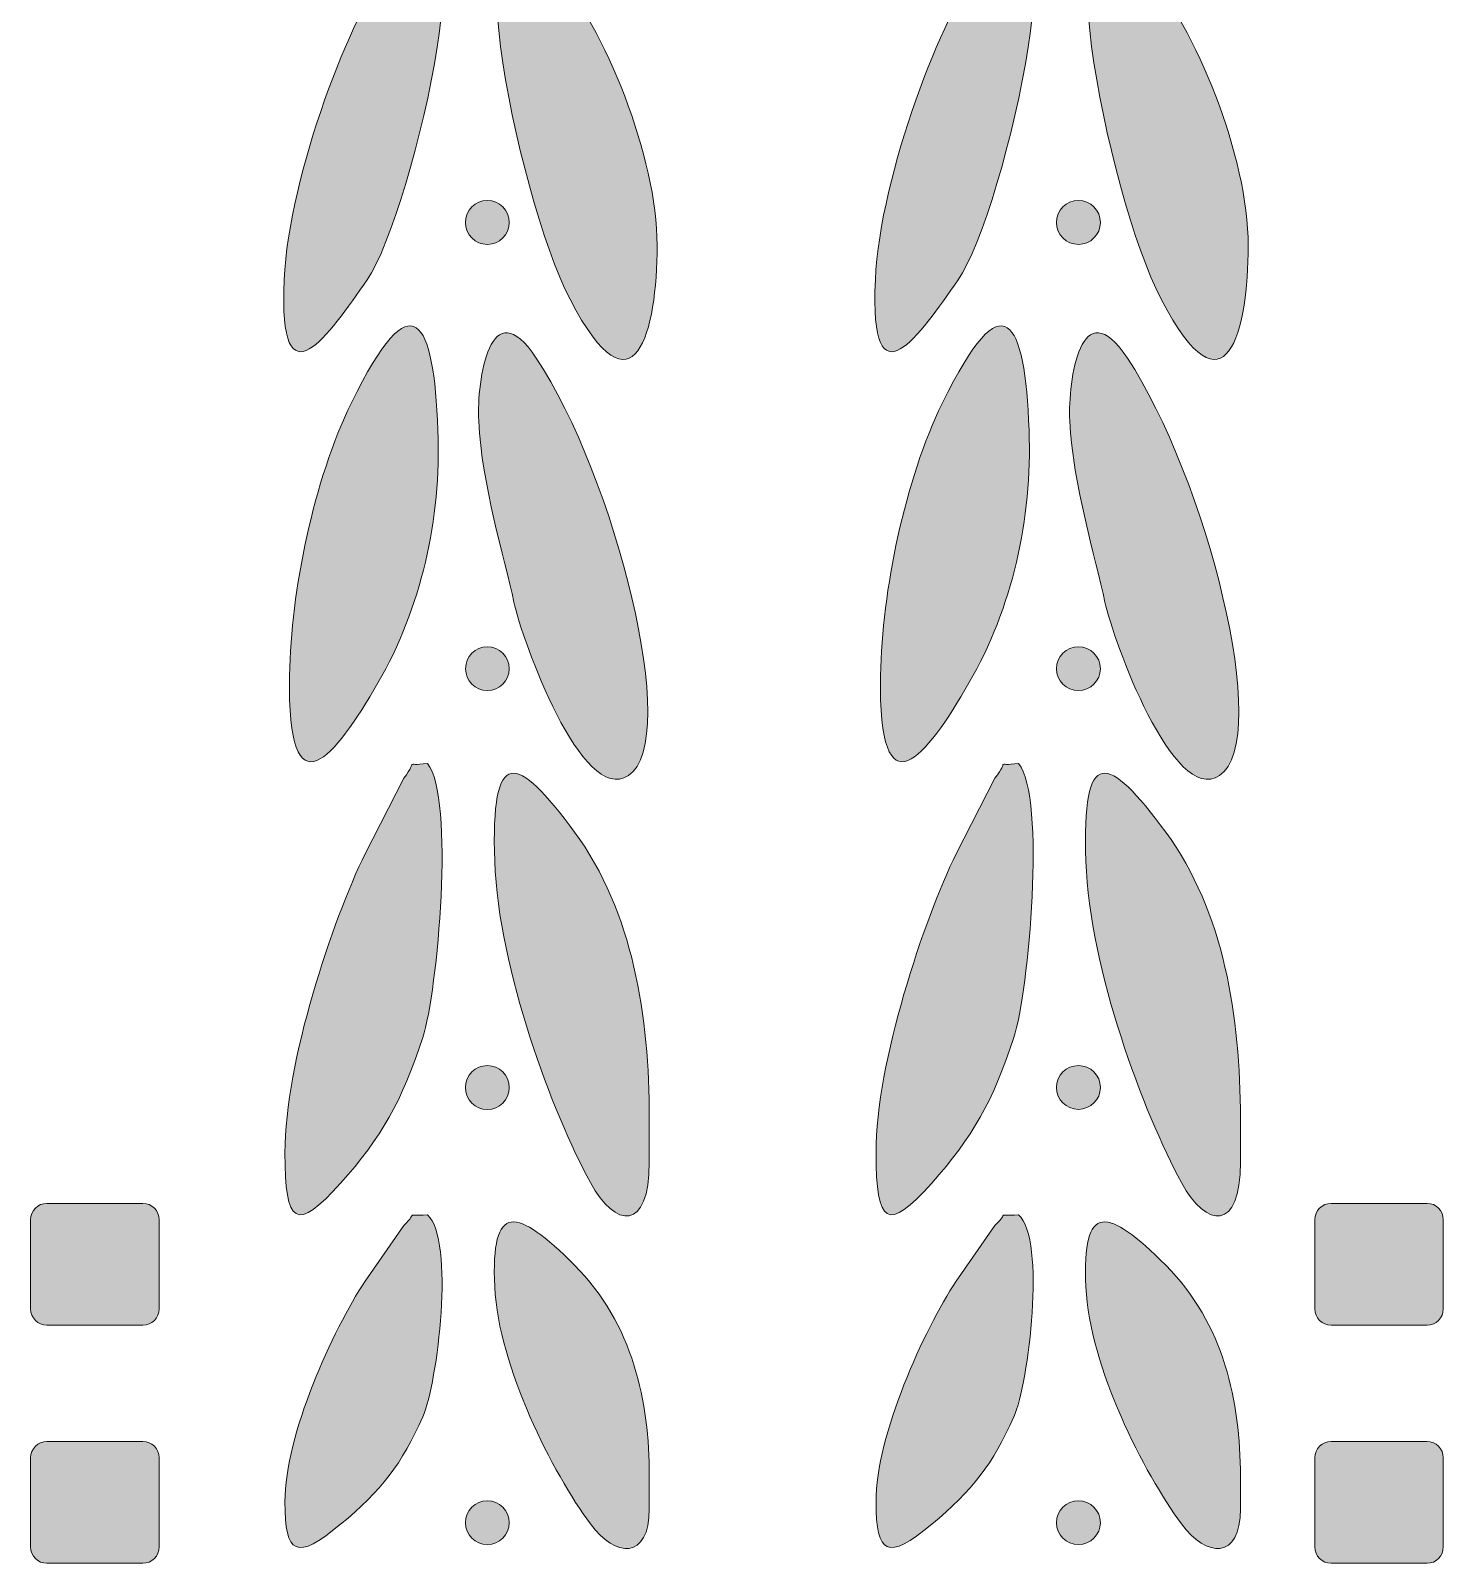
# Model space of a CAD drawing. Header units: inches. Extents: x -128 to 724, y -4 to 847.
# Drawn here: x 404.1 to 521.3, y 59.6 to 186.8 of the extents above; entities that cross this region are included whole.
import ezdxf

# ---------------------------------------------------------------- set-up
doc = ezdxf.new("R2010")
doc.units = ezdxf.units.IN
doc.header["$MEASUREMENT"] = 0
doc.layers.add('图层 1', color=7, linetype='Continuous')

# ---------------------------------------------------------------- blocks, each defined once
blk = doc.blocks.new('block 2')
at = {"layer": '图层 1', "true_color": 0xffffff}
h = blk.add_hatch(color=7, dxfattribs=at)
h.dxf.hatch_style = 2
edge = h.paths.add_edge_path()
edge.add_spline(control_points=[(432, 166.11), (435.89, 171.68), (443.04, 203.36), (433.81, 192.1), (430.79, 188.4), (425.53, 174.94), (425.12, 166.12), (424.64, 155.33), (428.86, 161.61), (432, 166.11)], knot_values=[0, 0, 0, 0, 1, 1, 1, 2, 2, 2, 3, 3, 3, 3], degree=3, periodic=1)
h = blk.add_hatch(color=7, dxfattribs=at)
h.dxf.hatch_style = 2
edge = h.paths.add_edge_path()
edge.add_spline(control_points=[(448.85, 164.51), (454.22, 154.2), (456.08, 161.94), (456.08, 168.96), (456.08, 176.34), (451.77, 186.95), (447.49, 192.01), (438.41, 202.73), (444.38, 173.08), (448.85, 164.51)], knot_values=[0, 0, 0, 0, 1, 1, 1, 2, 2, 2, 3, 3, 3, 3], degree=3, periodic=1)
h = blk.add_hatch(color=7, dxfattribs=at)
h.dxf.hatch_style = 2
edge = h.paths.add_edge_path()
edge.add_spline(control_points=[(481.06, 166.11), (484.95, 171.68), (492.09, 203.36), (482.87, 192.1), (479.85, 188.4), (474.59, 174.94), (474.19, 166.12), (473.69, 155.33), (477.91, 161.61), (481.06, 166.11)], knot_values=[0, 0, 0, 0, 1, 1, 1, 2, 2, 2, 3, 3, 3, 3], degree=3, periodic=1)
h = blk.add_hatch(color=7, dxfattribs=at)
h.dxf.hatch_style = 2
edge = h.paths.add_edge_path()
edge.add_spline(control_points=[(497.91, 164.51), (503.28, 154.2), (505.14, 161.94), (505.14, 168.96), (505.14, 176.34), (500.83, 186.95), (496.54, 192.01), (487.46, 202.73), (493.44, 173.08), (497.91, 164.51)], knot_values=[0, 0, 0, 0, 1, 1, 1, 2, 2, 2, 3, 3, 3, 3], degree=3, periodic=1)
h = blk.add_hatch(color=7, dxfattribs=at)
h.dxf.hatch_style = 2
edge = h.paths.add_edge_path()
edge.add_spline(control_points=[(441.99, 172.7), (442.99, 172.7), (443.8, 171.88), (443.8, 170.88), (443.8, 169.87), (442.99, 169.06), (441.99, 169.06), (440.99, 169.06), (440.17, 169.87), (440.17, 170.88), (440.17, 171.88), (440.99, 172.7), (441.99, 172.7)], knot_values=[0, 0, 0, 0, 1, 1, 1, 2, 2, 2, 3, 3, 3, 4, 4, 4, 4], degree=3, periodic=1)
h = blk.add_hatch(color=7, dxfattribs=at)
h.dxf.hatch_style = 2
edge = h.paths.add_edge_path()
edge.add_spline(control_points=[(491.05, 172.7), (492.05, 172.7), (492.87, 171.88), (492.87, 170.88), (492.87, 169.87), (492.05, 169.06), (491.05, 169.06), (490.04, 169.06), (489.23, 169.87), (489.23, 170.88), (489.23, 171.88), (490.04, 172.7), (491.05, 172.7)], knot_values=[0, 0, 0, 0, 1, 1, 1, 2, 2, 2, 3, 3, 3, 4, 4, 4, 4], degree=3, periodic=1)
h = blk.add_hatch(color=7, dxfattribs=at)
h.dxf.hatch_style = 2
edge = h.paths.add_edge_path()
edge.add_spline(control_points=[(432.91, 132.67), (436.48, 138.85), (438.17, 146.24), (437.89, 153.64), (437.54, 162.85), (435.82, 166.36), (430.7, 155.91), (427.58, 149.53), (425.68, 140.29), (425.57, 133.3), (425.37, 121.46), (429.34, 126.51), (432.91, 132.67)], knot_values=[0, 0, 0, 0, 1, 1, 1, 2, 2, 2, 3, 3, 3, 4, 4, 4, 4], degree=3, periodic=1)
h = blk.add_hatch(color=7, dxfattribs=at)
h.dxf.hatch_style = 2
edge = h.paths.add_edge_path()
edge.add_spline(control_points=[(453.69, 124.98), (458.19, 127.93), (452.52, 149.86), (446.05, 159.62), (442.22, 165.4), (441.1, 157.8), (441.27, 154.42), (441.54, 149.05), (443.39, 143.12), (444.2, 139.37), (444.86, 136.23), (449.86, 122.46), (453.69, 124.98)], knot_values=[0, 0, 0, 0, 1, 1, 1, 2, 2, 2, 3, 3, 3, 4, 4, 4, 4], degree=3, periodic=1)
h = blk.add_hatch(color=7, dxfattribs=at)
h.dxf.hatch_style = 2
edge = h.paths.add_edge_path()
edge.add_spline(control_points=[(481.96, 132.67), (485.54, 138.85), (487.23, 146.24), (486.95, 153.64), (486.6, 162.85), (484.87, 166.36), (479.76, 155.91), (476.64, 149.53), (474.74, 140.29), (474.62, 133.3), (474.43, 121.46), (478.4, 126.51), (481.96, 132.67)], knot_values=[0, 0, 0, 0, 1, 1, 1, 2, 2, 2, 3, 3, 3, 4, 4, 4, 4], degree=3, periodic=1)
h = blk.add_hatch(color=7, dxfattribs=at)
h.dxf.hatch_style = 2
edge = h.paths.add_edge_path()
edge.add_spline(control_points=[(502.75, 124.98), (507.25, 127.93), (501.58, 149.86), (495.11, 159.62), (491.27, 165.4), (490.16, 157.8), (490.33, 154.42), (490.6, 149.05), (492.45, 143.12), (493.25, 139.37), (493.92, 136.23), (498.93, 122.46), (502.75, 124.98)], knot_values=[0, 0, 0, 0, 1, 1, 1, 2, 2, 2, 3, 3, 3, 4, 4, 4, 4], degree=3, periodic=1)
h = blk.add_hatch(color=7, dxfattribs=at)
h.dxf.hatch_style = 2
edge = h.paths.add_edge_path()
edge.add_spline(control_points=[(443.8, 133.85), (443.8, 134.86), (442.99, 135.67), (441.99, 135.67), (440.99, 135.67), (440.18, 134.86), (440.18, 133.85), (440.18, 132.85), (440.99, 132.04), (441.99, 132.04), (442.99, 132.04), (443.8, 132.85), (443.8, 133.85)], knot_values=[0, 0, 0, 0, 1, 1, 1, 2, 2, 2, 3, 3, 3, 4, 4, 4, 4], degree=3, periodic=1)
h = blk.add_hatch(color=7, dxfattribs=at)
h.dxf.hatch_style = 2
edge = h.paths.add_edge_path()
edge.add_spline(control_points=[(492.87, 133.85), (492.87, 134.86), (492.05, 135.67), (491.05, 135.67), (490.05, 135.67), (489.23, 134.86), (489.23, 133.85), (489.23, 132.85), (490.05, 132.04), (491.05, 132.04), (492.05, 132.04), (492.87, 132.85), (492.87, 133.85)], knot_values=[0, 0, 0, 0, 1, 1, 1, 2, 2, 2, 3, 3, 3, 4, 4, 4, 4], degree=3, periodic=1)
h = blk.add_hatch(color=7, dxfattribs=at)
h.dxf.hatch_style = 2
edge = h.paths.add_edge_path()
edge.add_spline(control_points=[(442.6, 117.87), (442.92, 108.85), (447.42, 96.94), (450.54, 91.21), (452.61, 87.4), (455.43, 87.12), (455.43, 92.9), (455.43, 92.9), (455.43, 96.56), (455.43, 96.56), (455.43, 104.93), (454.09, 113.71), (449.23, 120.29), (444.38, 126.87), (442.27, 127.51), (442.6, 117.87)], knot_values=[0, 0, 0, 0, 1, 1, 1, 2, 2, 2, 3, 3, 3, 4, 4, 4, 5, 5, 5, 5], degree=3, periodic=1)
h = blk.add_hatch(color=7, dxfattribs=at)
h.dxf.hatch_style = 2
edge = h.paths.add_edge_path()
edge.add_spline(control_points=[(491.67, 117.87), (491.98, 108.85), (496.48, 96.94), (499.6, 91.21), (501.67, 87.4), (504.49, 87.12), (504.49, 92.9), (504.49, 92.9), (504.49, 96.56), (504.49, 96.56), (504.49, 104.93), (503.14, 113.71), (498.29, 120.29), (493.44, 126.87), (491.33, 127.51), (491.67, 117.87)], knot_values=[0, 0, 0, 0, 1, 1, 1, 2, 2, 2, 3, 3, 3, 4, 4, 4, 5, 5, 5, 5], degree=3, periodic=1)
h = blk.add_hatch(color=7, dxfattribs=at)
h.dxf.hatch_style = 2
edge = h.paths.add_edge_path()
edge.add_spline(control_points=[(437.02, 125.99), (434.92, 125.71), (436.37, 126.44), (435.05, 124.77), (435.05, 124.77), (431.84, 118.5), (431.84, 118.5), (429.17, 113.05), (425.17, 101.18), (425.19, 93.68), (425.19, 87.73), (426.12, 87.03), (429.81, 91.17), (433.2, 94.96), (434.89, 97.94), (436.63, 103.24), (437.86, 107.03), (439.31, 123.19), (437.02, 125.99)], knot_values=[0, 0, 0, 0, 1, 1, 1, 2, 2, 2, 3, 3, 3, 4, 4, 4, 5, 5, 5, 6, 6, 6, 6], degree=3, periodic=1)
h = blk.add_hatch(color=7, dxfattribs=at)
h.dxf.hatch_style = 2
edge = h.paths.add_edge_path()
edge.add_spline(control_points=[(486.08, 125.99), (483.99, 125.71), (485.43, 126.44), (484.11, 124.77), (484.11, 124.77), (480.9, 118.5), (480.9, 118.5), (478.23, 113.05), (474.23, 101.18), (474.25, 93.68), (474.26, 87.73), (475.18, 87.03), (478.87, 91.17), (482.25, 94.96), (483.95, 97.94), (485.68, 103.24), (486.92, 107.03), (488.37, 123.19), (486.08, 125.99)], knot_values=[0, 0, 0, 0, 1, 1, 1, 2, 2, 2, 3, 3, 3, 4, 4, 4, 5, 5, 5, 6, 6, 6, 6], degree=3, periodic=1)
h = blk.add_hatch(color=7, dxfattribs=at)
h.dxf.hatch_style = 2
edge = h.paths.add_edge_path()
edge.add_spline(control_points=[(441.99, 100.92), (442.99, 100.92), (443.8, 100.11), (443.8, 99.1), (443.8, 98.1), (442.99, 97.28), (441.99, 97.28), (440.99, 97.28), (440.17, 98.1), (440.17, 99.1), (440.17, 100.11), (440.99, 100.92), (441.99, 100.92)], knot_values=[0, 0, 0, 0, 1, 1, 1, 2, 2, 2, 3, 3, 3, 4, 4, 4, 4], degree=3, periodic=1)
h = blk.add_hatch(color=7, dxfattribs=at)
h.dxf.hatch_style = 2
edge = h.paths.add_edge_path()
edge.add_spline(control_points=[(492.87, 99.1), (492.87, 100.11), (492.05, 100.92), (491.05, 100.92), (490.05, 100.92), (489.23, 100.11), (489.23, 99.1), (489.23, 98.1), (490.05, 97.29), (491.05, 97.29), (492.05, 97.29), (492.87, 98.1), (492.87, 99.1)], knot_values=[0, 0, 0, 0, 1, 1, 1, 2, 2, 2, 3, 3, 3, 4, 4, 4, 4], degree=3, periodic=1)
h = blk.add_hatch(color=7, dxfattribs=at)
h.dxf.hatch_style = 2
edge = h.paths.add_edge_path()
edge.add_spline(control_points=[(413.39, 89.49), (413.39, 89.49), (405.44, 89.49), (405.44, 89.49), (404.69, 89.49), (404.08, 88.87), (404.08, 88.12), (404.08, 88.12), (404.08, 80.74), (404.08, 80.74), (404.08, 79.99), (404.69, 79.38), (405.44, 79.38), (405.44, 79.38), (413.39, 79.38), (413.39, 79.38), (414.14, 79.38), (414.75, 79.99), (414.75, 80.74), (414.75, 80.74), (414.75, 88.12), (414.75, 88.12), (414.75, 88.87), (414.14, 89.49), (413.39, 89.49)], knot_values=[0, 0, 0, 0, 1, 1, 1, 2, 2, 2, 3, 3, 3, 4, 4, 4, 5, 5, 5, 6, 6, 6, 7, 7, 7, 8, 8, 8, 8], degree=3, periodic=1)
h = blk.add_hatch(color=7, dxfattribs=at)
h.dxf.hatch_style = 2
edge = h.paths.add_edge_path()
edge.add_spline(control_points=[(442.6, 82.56), (442.92, 75.9), (447.42, 67.12), (450.54, 62.89), (452.61, 60.08), (455.43, 59.88), (455.43, 64.14), (455.43, 64.14), (455.43, 66.84), (455.43, 66.84), (455.43, 73.01), (454.09, 79.49), (449.23, 84.35), (444.38, 89.19), (442.27, 89.67), (442.6, 82.56)], knot_values=[0, 0, 0, 0, 1, 1, 1, 2, 2, 2, 3, 3, 3, 4, 4, 4, 5, 5, 5, 5], degree=3, periodic=1)
h = blk.add_hatch(color=7, dxfattribs=at)
h.dxf.hatch_style = 2
edge = h.paths.add_edge_path()
edge.add_spline(control_points=[(491.67, 82.56), (491.98, 75.9), (496.48, 67.12), (499.6, 62.89), (501.67, 60.08), (504.49, 59.88), (504.49, 64.14), (504.49, 64.14), (504.49, 66.84), (504.49, 66.84), (504.49, 73.01), (503.14, 79.49), (498.29, 84.35), (493.44, 89.19), (491.33, 89.67), (491.67, 82.56)], knot_values=[0, 0, 0, 0, 1, 1, 1, 2, 2, 2, 3, 3, 3, 4, 4, 4, 5, 5, 5, 5], degree=3, periodic=1)
h = blk.add_hatch(color=7, dxfattribs=at)
h.dxf.hatch_style = 2
edge = h.paths.add_edge_path()
edge.add_spline(control_points=[(519.98, 89.49), (519.98, 89.49), (512.03, 89.49), (512.03, 89.49), (511.28, 89.49), (510.66, 88.87), (510.66, 88.12), (510.66, 88.12), (510.66, 80.74), (510.66, 80.74), (510.66, 79.99), (511.28, 79.38), (512.03, 79.38), (512.03, 79.38), (519.98, 79.38), (519.98, 79.38), (520.72, 79.38), (521.33, 79.99), (521.33, 80.74), (521.33, 80.74), (521.33, 88.12), (521.33, 88.12), (521.33, 88.87), (520.72, 89.49), (519.98, 89.49)], knot_values=[0, 0, 0, 0, 1, 1, 1, 2, 2, 2, 3, 3, 3, 4, 4, 4, 5, 5, 5, 6, 6, 6, 7, 7, 7, 8, 8, 8, 8], degree=3, periodic=1)
h = blk.add_hatch(color=7, dxfattribs=at)
h.dxf.hatch_style = 2
edge = h.paths.add_edge_path()
edge.add_spline(control_points=[(435.05, 87.65), (435.05, 87.65), (431.84, 83.03), (431.84, 83.03), (429.17, 79.01), (425.17, 70.26), (425.19, 64.71), (425.19, 60.34), (426.12, 59.81), (429.81, 62.86), (433.2, 65.66), (434.89, 67.86), (436.63, 71.77), (437.86, 74.57), (439.31, 86.48), (437.02, 88.55), (434.92, 88.35), (436.37, 88.88), (435.05, 87.65)], knot_values=[0, 0, 0, 0, 1, 1, 1, 2, 2, 2, 3, 3, 3, 4, 4, 4, 5, 5, 5, 6, 6, 6, 6], degree=3, periodic=1)
h = blk.add_hatch(color=7, dxfattribs=at)
h.dxf.hatch_style = 2
edge = h.paths.add_edge_path()
edge.add_spline(control_points=[(484.11, 87.65), (484.11, 87.65), (480.9, 83.03), (480.9, 83.03), (478.23, 79.01), (474.23, 70.26), (474.25, 64.71), (474.26, 60.34), (475.18, 59.81), (478.87, 62.86), (482.25, 65.66), (483.95, 67.86), (485.68, 71.77), (486.92, 74.57), (488.37, 86.48), (486.08, 88.55), (483.99, 88.35), (485.43, 88.88), (484.11, 87.65)], knot_values=[0, 0, 0, 0, 1, 1, 1, 2, 2, 2, 3, 3, 3, 4, 4, 4, 5, 5, 5, 6, 6, 6, 6], degree=3, periodic=1)
h = blk.add_hatch(color=7, dxfattribs=at)
h.dxf.hatch_style = 2
edge = h.paths.add_edge_path()
edge.add_spline(control_points=[(413.39, 69.73), (413.39, 69.73), (405.44, 69.73), (405.44, 69.73), (404.69, 69.73), (404.08, 69.12), (404.08, 68.36), (404.08, 68.36), (404.08, 60.98), (404.08, 60.98), (404.08, 60.23), (404.69, 59.62), (405.44, 59.62), (405.44, 59.62), (413.39, 59.62), (413.39, 59.62), (414.14, 59.62), (414.75, 60.23), (414.75, 60.98), (414.75, 60.98), (414.75, 68.36), (414.75, 68.36), (414.75, 69.12), (414.14, 69.73), (413.39, 69.73)], knot_values=[0, 0, 0, 0, 1, 1, 1, 2, 2, 2, 3, 3, 3, 4, 4, 4, 5, 5, 5, 6, 6, 6, 7, 7, 7, 8, 8, 8, 8], degree=3, periodic=1)
h = blk.add_hatch(color=7, dxfattribs=at)
h.dxf.hatch_style = 2
edge = h.paths.add_edge_path()
edge.add_spline(control_points=[(519.98, 69.73), (519.98, 69.73), (512.03, 69.73), (512.03, 69.73), (511.28, 69.73), (510.66, 69.12), (510.66, 68.36), (510.66, 68.36), (510.66, 60.98), (510.66, 60.98), (510.66, 60.23), (511.28, 59.62), (512.03, 59.62), (512.03, 59.62), (519.98, 59.62), (519.98, 59.62), (520.72, 59.62), (521.33, 60.23), (521.33, 60.98), (521.33, 60.98), (521.33, 68.36), (521.33, 68.36), (521.33, 69.12), (520.72, 69.73), (519.98, 69.73)], knot_values=[0, 0, 0, 0, 1, 1, 1, 2, 2, 2, 3, 3, 3, 4, 4, 4, 5, 5, 5, 6, 6, 6, 7, 7, 7, 8, 8, 8, 8], degree=3, periodic=1)
h = blk.add_hatch(color=7, dxfattribs=at)
h.dxf.hatch_style = 2
edge = h.paths.add_edge_path()
edge.add_spline(control_points=[(440.17, 62.99), (440.17, 61.99), (440.99, 61.17), (441.99, 61.17), (442.99, 61.17), (443.8, 61.99), (443.8, 62.99), (443.8, 64), (442.99, 64.81), (441.99, 64.81), (440.99, 64.81), (440.17, 64), (440.17, 62.99)], knot_values=[0, 0, 0, 0, 1, 1, 1, 2, 2, 2, 3, 3, 3, 4, 4, 4, 4], degree=3, periodic=1)
h = blk.add_hatch(color=7, dxfattribs=at)
h.dxf.hatch_style = 2
edge = h.paths.add_edge_path()
edge.add_spline(control_points=[(489.23, 62.99), (489.23, 61.99), (490.05, 61.17), (491.05, 61.17), (492.05, 61.17), (492.87, 61.99), (492.87, 62.99), (492.87, 64), (492.05, 64.81), (491.05, 64.81), (490.05, 64.81), (489.23, 64), (489.23, 62.99)], knot_values=[0, 0, 0, 0, 1, 1, 1, 2, 2, 2, 3, 3, 3, 4, 4, 4, 4], degree=3, periodic=1)
at = {"layer": '图层 1', "lineweight": 0}
for points, knots in [([(432, 166.11), (435.89, 171.68), (443.04, 203.36), (433.81, 192.1), (430.79, 188.4), (425.53, 174.94), (425.12, 166.12), (424.64, 155.33), (428.86, 161.61), (432, 166.11)], [0, 0, 0, 0, 1, 1, 1, 2, 2, 2, 3, 3, 3, 3]), ([(448.85, 164.51), (454.22, 154.2), (456.08, 161.94), (456.08, 168.96), (456.08, 176.34), (451.77, 186.95), (447.49, 192.01), (438.41, 202.73), (444.38, 173.08), (448.85, 164.51)], [0, 0, 0, 0, 1, 1, 1, 2, 2, 2, 3, 3, 3, 3]), ([(481.06, 166.11), (484.95, 171.68), (492.09, 203.36), (482.87, 192.1), (479.85, 188.4), (474.59, 174.94), (474.19, 166.12), (473.69, 155.33), (477.91, 161.61), (481.06, 166.11)], [0, 0, 0, 0, 1, 1, 1, 2, 2, 2, 3, 3, 3, 3]), ([(497.91, 164.51), (503.28, 154.2), (505.14, 161.94), (505.14, 168.96), (505.14, 176.34), (500.83, 186.95), (496.54, 192.01), (487.46, 202.73), (493.44, 173.08), (497.91, 164.51)], [0, 0, 0, 0, 1, 1, 1, 2, 2, 2, 3, 3, 3, 3]), ([(441.99, 172.7), (442.99, 172.7), (443.8, 171.88), (443.8, 170.88), (443.8, 169.87), (442.99, 169.06), (441.99, 169.06), (440.99, 169.06), (440.17, 169.87), (440.17, 170.88), (440.17, 171.88), (440.99, 172.7), (441.99, 172.7)], [0, 0, 0, 0, 1, 1, 1, 2, 2, 2, 3, 3, 3, 4, 4, 4, 4]), ([(491.05, 172.7), (492.05, 172.7), (492.87, 171.88), (492.87, 170.88), (492.87, 169.87), (492.05, 169.06), (491.05, 169.06), (490.04, 169.06), (489.23, 169.87), (489.23, 170.88), (489.23, 171.88), (490.04, 172.7), (491.05, 172.7)], [0, 0, 0, 0, 1, 1, 1, 2, 2, 2, 3, 3, 3, 4, 4, 4, 4]), ([(432.91, 132.67), (436.48, 138.85), (438.17, 146.24), (437.89, 153.64), (437.54, 162.85), (435.82, 166.36), (430.7, 155.91), (427.58, 149.53), (425.68, 140.29), (425.57, 133.3), (425.37, 121.46), (429.34, 126.51), (432.91, 132.67)], [0, 0, 0, 0, 1, 1, 1, 2, 2, 2, 3, 3, 3, 4, 4, 4, 4]), ([(453.69, 124.98), (458.19, 127.93), (452.52, 149.86), (446.05, 159.62), (442.22, 165.4), (441.1, 157.8), (441.27, 154.42), (441.54, 149.05), (443.39, 143.12), (444.2, 139.37), (444.86, 136.23), (449.86, 122.46), (453.69, 124.98)], [0, 0, 0, 0, 1, 1, 1, 2, 2, 2, 3, 3, 3, 4, 4, 4, 4]), ([(481.96, 132.67), (485.54, 138.85), (487.23, 146.24), (486.95, 153.64), (486.6, 162.85), (484.87, 166.36), (479.76, 155.91), (476.64, 149.53), (474.74, 140.29), (474.62, 133.3), (474.43, 121.46), (478.4, 126.51), (481.96, 132.67)], [0, 0, 0, 0, 1, 1, 1, 2, 2, 2, 3, 3, 3, 4, 4, 4, 4]), ([(502.75, 124.98), (507.25, 127.93), (501.58, 149.86), (495.11, 159.62), (491.27, 165.4), (490.16, 157.8), (490.33, 154.42), (490.6, 149.05), (492.45, 143.12), (493.25, 139.37), (493.92, 136.23), (498.93, 122.46), (502.75, 124.98)], [0, 0, 0, 0, 1, 1, 1, 2, 2, 2, 3, 3, 3, 4, 4, 4, 4]), ([(443.8, 133.85), (443.8, 134.86), (442.99, 135.67), (441.99, 135.67), (440.99, 135.67), (440.18, 134.86), (440.18, 133.85), (440.18, 132.85), (440.99, 132.04), (441.99, 132.04), (442.99, 132.04), (443.8, 132.85), (443.8, 133.85)], [0, 0, 0, 0, 1, 1, 1, 2, 2, 2, 3, 3, 3, 4, 4, 4, 4]), ([(492.87, 133.85), (492.87, 134.86), (492.05, 135.67), (491.05, 135.67), (490.05, 135.67), (489.23, 134.86), (489.23, 133.85), (489.23, 132.85), (490.05, 132.04), (491.05, 132.04), (492.05, 132.04), (492.87, 132.85), (492.87, 133.85)], [0, 0, 0, 0, 1, 1, 1, 2, 2, 2, 3, 3, 3, 4, 4, 4, 4]), ([(442.6, 117.87), (442.92, 108.85), (447.42, 96.94), (450.54, 91.21), (452.61, 87.4), (455.43, 87.12), (455.43, 92.9), (455.43, 92.9), (455.43, 96.56), (455.43, 96.56), (455.43, 104.93), (454.09, 113.71), (449.23, 120.29), (444.38, 126.87), (442.27, 127.51), (442.6, 117.87)], [0, 0, 0, 0, 1, 1, 1, 2, 2, 2, 3, 3, 3, 4, 4, 4, 5, 5, 5, 5]), ([(491.67, 117.87), (491.98, 108.85), (496.48, 96.94), (499.6, 91.21), (501.67, 87.4), (504.49, 87.12), (504.49, 92.9), (504.49, 92.9), (504.49, 96.56), (504.49, 96.56), (504.49, 104.93), (503.14, 113.71), (498.29, 120.29), (493.44, 126.87), (491.33, 127.51), (491.67, 117.87)], [0, 0, 0, 0, 1, 1, 1, 2, 2, 2, 3, 3, 3, 4, 4, 4, 5, 5, 5, 5]), ([(437.02, 125.99), (434.92, 125.71), (436.37, 126.44), (435.05, 124.77), (435.05, 124.77), (431.84, 118.5), (431.84, 118.5), (429.17, 113.05), (425.17, 101.18), (425.19, 93.68), (425.19, 87.73), (426.12, 87.03), (429.81, 91.17), (433.2, 94.96), (434.89, 97.94), (436.63, 103.24), (437.86, 107.03), (439.31, 123.19), (437.02, 125.99)], [0, 0, 0, 0, 1, 1, 1, 2, 2, 2, 3, 3, 3, 4, 4, 4, 5, 5, 5, 6, 6, 6, 6]), ([(486.08, 125.99), (483.99, 125.71), (485.43, 126.44), (484.11, 124.77), (484.11, 124.77), (480.9, 118.5), (480.9, 118.5), (478.23, 113.05), (474.23, 101.18), (474.25, 93.68), (474.26, 87.73), (475.18, 87.03), (478.87, 91.17), (482.25, 94.96), (483.95, 97.94), (485.68, 103.24), (486.92, 107.03), (488.37, 123.19), (486.08, 125.99)], [0, 0, 0, 0, 1, 1, 1, 2, 2, 2, 3, 3, 3, 4, 4, 4, 5, 5, 5, 6, 6, 6, 6]), ([(441.99, 100.92), (442.99, 100.92), (443.8, 100.11), (443.8, 99.1), (443.8, 98.1), (442.99, 97.28), (441.99, 97.28), (440.99, 97.28), (440.17, 98.1), (440.17, 99.1), (440.17, 100.11), (440.99, 100.92), (441.99, 100.92)], [0, 0, 0, 0, 1, 1, 1, 2, 2, 2, 3, 3, 3, 4, 4, 4, 4]), ([(492.87, 99.1), (492.87, 100.11), (492.05, 100.92), (491.05, 100.92), (490.05, 100.92), (489.23, 100.11), (489.23, 99.1), (489.23, 98.1), (490.05, 97.29), (491.05, 97.29), (492.05, 97.29), (492.87, 98.1), (492.87, 99.1)], [0, 0, 0, 0, 1, 1, 1, 2, 2, 2, 3, 3, 3, 4, 4, 4, 4]), ([(413.39, 89.49), (413.39, 89.49), (405.44, 89.49), (405.44, 89.49), (404.69, 89.49), (404.08, 88.87), (404.08, 88.12), (404.08, 88.12), (404.08, 80.74), (404.08, 80.74), (404.08, 79.99), (404.69, 79.38), (405.44, 79.38), (405.44, 79.38), (413.39, 79.38), (413.39, 79.38), (414.14, 79.38), (414.75, 79.99), (414.75, 80.74), (414.75, 80.74), (414.75, 88.12), (414.75, 88.12), (414.75, 88.87), (414.14, 89.49), (413.39, 89.49)], [0, 0, 0, 0, 1, 1, 1, 2, 2, 2, 3, 3, 3, 4, 4, 4, 5, 5, 5, 6, 6, 6, 7, 7, 7, 8, 8, 8, 8]), ([(442.6, 82.56), (442.92, 75.9), (447.42, 67.12), (450.54, 62.89), (452.61, 60.08), (455.43, 59.88), (455.43, 64.14), (455.43, 64.14), (455.43, 66.84), (455.43, 66.84), (455.43, 73.01), (454.09, 79.49), (449.23, 84.35), (444.38, 89.19), (442.27, 89.67), (442.6, 82.56)], [0, 0, 0, 0, 1, 1, 1, 2, 2, 2, 3, 3, 3, 4, 4, 4, 5, 5, 5, 5]), ([(491.67, 82.56), (491.98, 75.9), (496.48, 67.12), (499.6, 62.89), (501.67, 60.08), (504.49, 59.88), (504.49, 64.14), (504.49, 64.14), (504.49, 66.84), (504.49, 66.84), (504.49, 73.01), (503.14, 79.49), (498.29, 84.35), (493.44, 89.19), (491.33, 89.67), (491.67, 82.56)], [0, 0, 0, 0, 1, 1, 1, 2, 2, 2, 3, 3, 3, 4, 4, 4, 5, 5, 5, 5]), ([(519.98, 89.49), (519.98, 89.49), (512.03, 89.49), (512.03, 89.49), (511.28, 89.49), (510.66, 88.87), (510.66, 88.12), (510.66, 88.12), (510.66, 80.74), (510.66, 80.74), (510.66, 79.99), (511.28, 79.38), (512.03, 79.38), (512.03, 79.38), (519.98, 79.38), (519.98, 79.38), (520.72, 79.38), (521.33, 79.99), (521.33, 80.74), (521.33, 80.74), (521.33, 88.12), (521.33, 88.12), (521.33, 88.87), (520.72, 89.49), (519.98, 89.49)], [0, 0, 0, 0, 1, 1, 1, 2, 2, 2, 3, 3, 3, 4, 4, 4, 5, 5, 5, 6, 6, 6, 7, 7, 7, 8, 8, 8, 8]), ([(435.05, 87.65), (435.05, 87.65), (431.84, 83.03), (431.84, 83.03), (429.17, 79.01), (425.17, 70.26), (425.19, 64.71), (425.19, 60.34), (426.12, 59.81), (429.81, 62.86), (433.2, 65.66), (434.89, 67.86), (436.63, 71.77), (437.86, 74.57), (439.31, 86.48), (437.02, 88.55), (434.92, 88.35), (436.37, 88.88), (435.05, 87.65)], [0, 0, 0, 0, 1, 1, 1, 2, 2, 2, 3, 3, 3, 4, 4, 4, 5, 5, 5, 6, 6, 6, 6]), ([(484.11, 87.65), (484.11, 87.65), (480.9, 83.03), (480.9, 83.03), (478.23, 79.01), (474.23, 70.26), (474.25, 64.71), (474.26, 60.34), (475.18, 59.81), (478.87, 62.86), (482.25, 65.66), (483.95, 67.86), (485.68, 71.77), (486.92, 74.57), (488.37, 86.48), (486.08, 88.55), (483.99, 88.35), (485.43, 88.88), (484.11, 87.65)], [0, 0, 0, 0, 1, 1, 1, 2, 2, 2, 3, 3, 3, 4, 4, 4, 5, 5, 5, 6, 6, 6, 6]), ([(413.39, 69.73), (413.39, 69.73), (405.44, 69.73), (405.44, 69.73), (404.69, 69.73), (404.08, 69.12), (404.08, 68.36), (404.08, 68.36), (404.08, 60.98), (404.08, 60.98), (404.08, 60.23), (404.69, 59.62), (405.44, 59.62), (405.44, 59.62), (413.39, 59.62), (413.39, 59.62), (414.14, 59.62), (414.75, 60.23), (414.75, 60.98), (414.75, 60.98), (414.75, 68.36), (414.75, 68.36), (414.75, 69.12), (414.14, 69.73), (413.39, 69.73)], [0, 0, 0, 0, 1, 1, 1, 2, 2, 2, 3, 3, 3, 4, 4, 4, 5, 5, 5, 6, 6, 6, 7, 7, 7, 8, 8, 8, 8]), ([(519.98, 69.73), (519.98, 69.73), (512.03, 69.73), (512.03, 69.73), (511.28, 69.73), (510.66, 69.12), (510.66, 68.36), (510.66, 68.36), (510.66, 60.98), (510.66, 60.98), (510.66, 60.23), (511.28, 59.62), (512.03, 59.62), (512.03, 59.62), (519.98, 59.62), (519.98, 59.62), (520.72, 59.62), (521.33, 60.23), (521.33, 60.98), (521.33, 60.98), (521.33, 68.36), (521.33, 68.36), (521.33, 69.12), (520.72, 69.73), (519.98, 69.73)], [0, 0, 0, 0, 1, 1, 1, 2, 2, 2, 3, 3, 3, 4, 4, 4, 5, 5, 5, 6, 6, 6, 7, 7, 7, 8, 8, 8, 8]), ([(440.17, 62.99), (440.17, 61.99), (440.99, 61.17), (441.99, 61.17), (442.99, 61.17), (443.8, 61.99), (443.8, 62.99), (443.8, 64), (442.99, 64.81), (441.99, 64.81), (440.99, 64.81), (440.17, 64), (440.17, 62.99)], [0, 0, 0, 0, 1, 1, 1, 2, 2, 2, 3, 3, 3, 4, 4, 4, 4]), ([(489.23, 62.99), (489.23, 61.99), (490.05, 61.17), (491.05, 61.17), (492.05, 61.17), (492.87, 61.99), (492.87, 62.99), (492.87, 64), (492.05, 64.81), (491.05, 64.81), (490.05, 64.81), (489.23, 64), (489.23, 62.99)], [0, 0, 0, 0, 1, 1, 1, 2, 2, 2, 3, 3, 3, 4, 4, 4, 4])]:
    blk.add_open_spline(points, degree=3, knots=knots, dxfattribs=at)

msp = doc.modelspace()

# ---------------------------------------------------------------- block references
at = {"layer": '图层 1'}
msp.add_blockref('block 2', (0, 0), dxfattribs=at)

doc.saveas('drawing.dxf')
